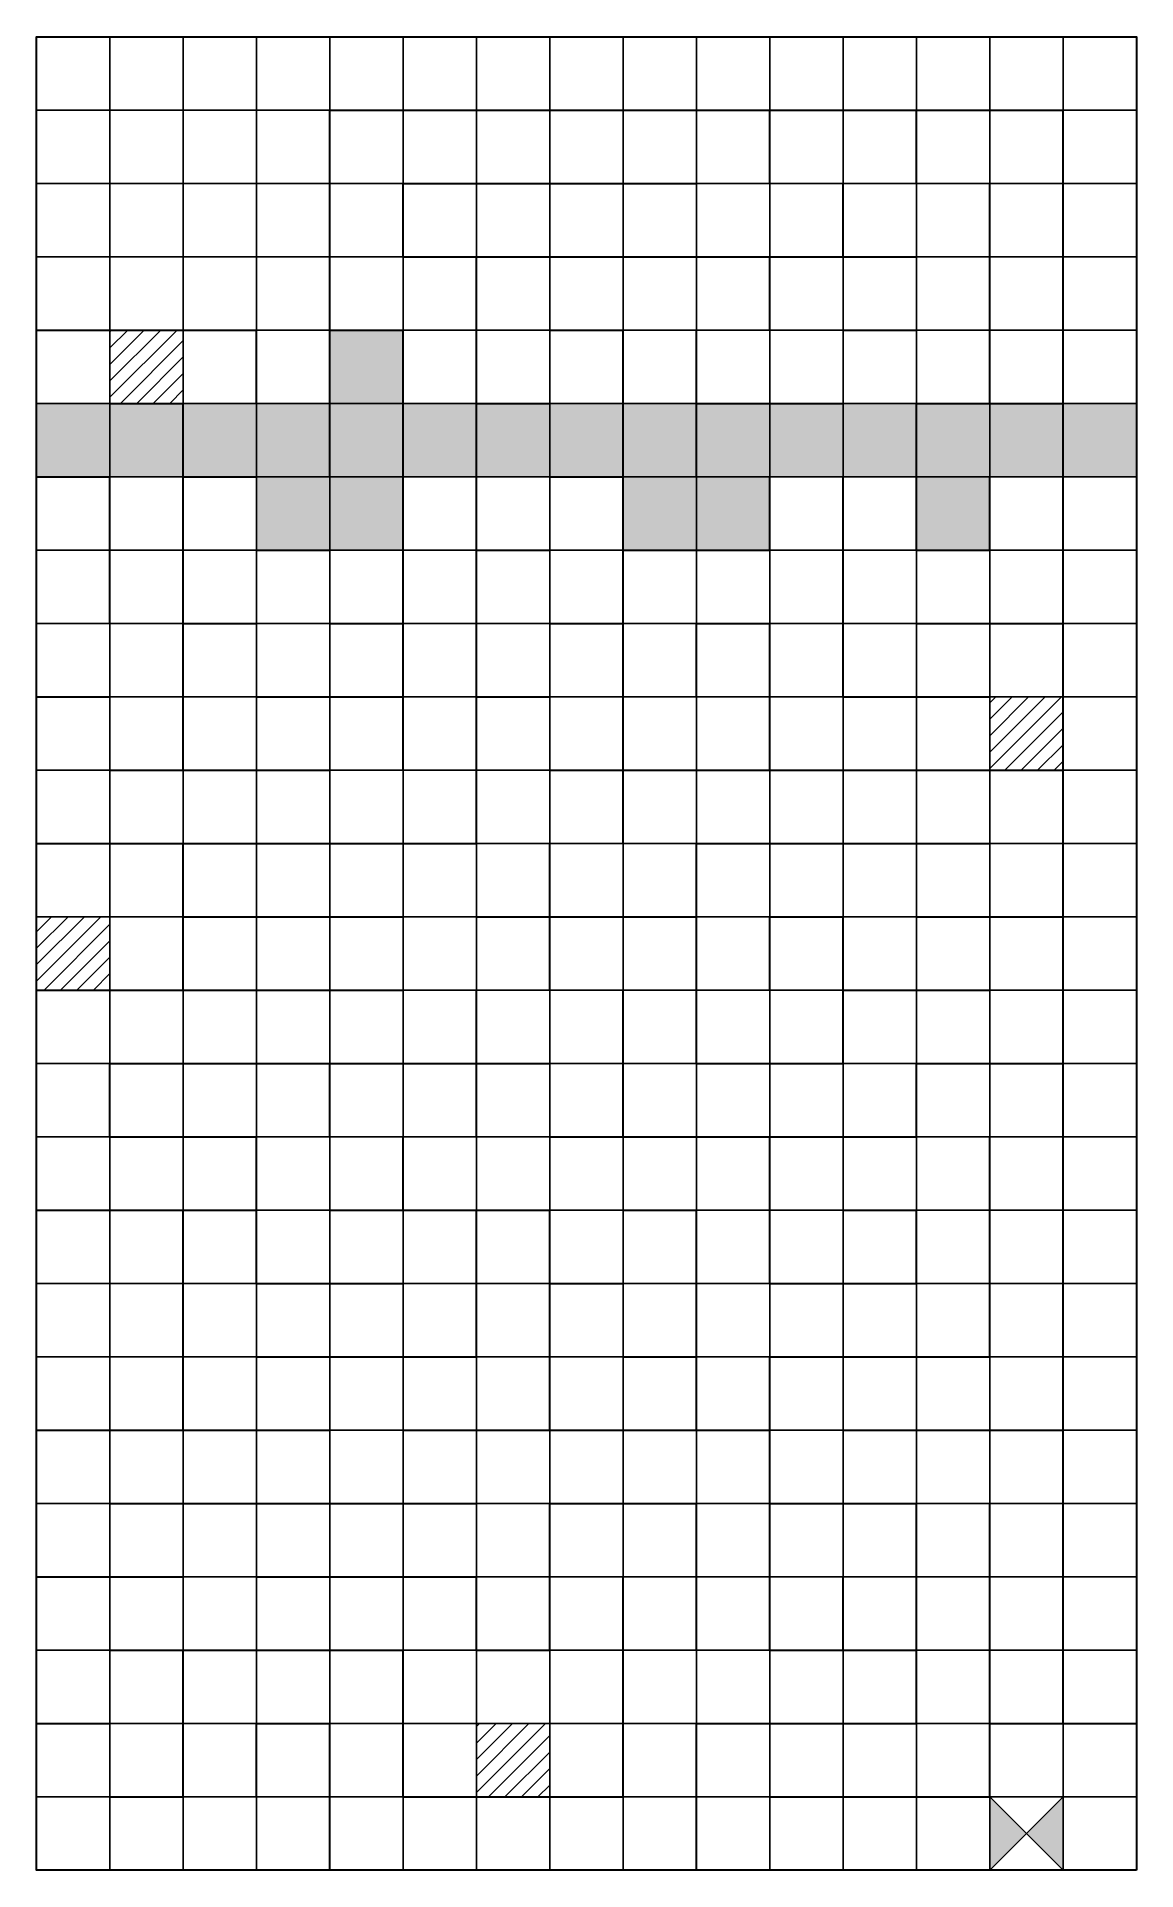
# Model space of a CAD drawing. Header units: millimetres. Extents: x 0 to 300, y 0 to 500.
import ezdxf

# ---------------------------------------------------------------- set-up
doc = ezdxf.new("R2010")
doc.units = ezdxf.units.MM
for name, color, linetype in [('Beginning', 7, 'Continuous'), ('Teleport', 4, 'Continuous'), ('Water', 5, 'Continuous')]:
    doc.layers.add(name, color=color, linetype=linetype)
doc.layers.add('Corridors', color=7, linetype='Continuous', lineweight=30)
doc.layers.add('Door', color=32, linetype='Continuous', lineweight=30)

msp = doc.modelspace()

# ---------------------------------------------------------------- hatches: boundary and pattern name
at = {"layer": 'Beginning'}
h = msp.add_hatch(color=256, dxfattribs=at)
h.paths.add_polyline_path([(260, 20), (260, 0), (270, 10)])
h.paths.add_polyline_path([(280, 20), (270, 10), (280, 0)])
at = {"layer": 'Teleport'}
h = msp.add_hatch(dxfattribs=at)
h.set_pattern_fill('ANSI31', color=256, style=0)
h.paths.add_polyline_path([(40, 420), (20, 420), (20, 400), (40, 400)])
h = msp.add_hatch(dxfattribs=at)
h.set_pattern_fill('ANSI31', color=256, style=0)
h.paths.add_polyline_path([(280, 320), (260, 320), (260, 300), (280, 300)])
h = msp.add_hatch(dxfattribs=at)
h.set_pattern_fill('ANSI31', color=256, style=0)
h.paths.add_polyline_path([(20, 260), (0, 260), (0, 240), (20, 240)])
h = msp.add_hatch(dxfattribs=at)
h.set_pattern_fill('ANSI31', color=256, style=0)
h.paths.add_polyline_path([(140, 40), (120, 40), (120, 20), (140, 20)])
at = {"layer": 'Water'}
h = msp.add_hatch(color=256, dxfattribs=at)
h.paths.add_polyline_path([(300, 400), (280, 400), (280, 380), (300, 380)])
h.paths.add_polyline_path([(280, 400), (260, 400), (260, 380), (280, 380)])
h.paths.add_polyline_path([(260, 400), (240, 400), (240, 380), (260, 380)])
h.paths.add_polyline_path([(260, 380), (240, 380), (240, 360), (260, 360)])
h.paths.add_polyline_path([(240, 400), (220, 400), (220, 380), (240, 380)])
h.paths.add_polyline_path([(220, 400), (200, 400), (200, 380), (220, 380)])
h.paths.add_polyline_path([(200, 400), (180, 400), (180, 380), (200, 380)])
h.paths.add_polyline_path([(200, 380), (180, 380), (180, 360), (200, 360)])
h.paths.add_polyline_path([(180, 380), (160, 380), (160, 360), (180, 360)])
h.paths.add_polyline_path([(180, 400), (160, 400), (160, 380), (180, 380)])
h.paths.add_polyline_path([(160, 400), (140, 400), (140, 380), (160, 380)])
h.paths.add_polyline_path([(140, 400), (120, 400), (120, 380), (140, 380)])
h.paths.add_polyline_path([(120, 400), (100, 400), (100, 380), (120, 380)])
h.paths.add_polyline_path([(100, 400), (80, 400), (80, 380), (100, 380)])
h.paths.add_polyline_path([(100, 420), (80, 420), (80, 400), (100, 400)])
h.paths.add_polyline_path([(100, 380), (80, 380), (80, 360), (100, 360)])
h = msp.add_hatch(color=256, dxfattribs=at)
h.paths.add_polyline_path([(20, 400), (0, 400), (0, 380), (20, 380)])
h.paths.add_polyline_path([(40, 400), (20, 400), (20, 380), (40, 380)])
h.paths.add_polyline_path([(60, 400), (40, 400), (40, 380), (60, 380)])
h.paths.add_polyline_path([(80, 400), (60, 400), (60, 380), (80, 380)])
h.paths.add_polyline_path([(80, 380), (60, 380), (60, 360), (80, 360)])

# ---------------------------------------------------------------- linework, layer by layer
for p, q in [((20, 480), (20, 500)), ((40, 480), (40, 500)), ((60, 480), (60, 500)), ((80, 480), (80, 500)), ((100, 480), (100, 500)), ((120, 480), (120, 500)), ((140, 480), (140, 500)), ((160, 480), (160, 500)), ((180, 480), (180, 500)), ((200, 480), (200, 500)), ((220, 480), (220, 500)), ((240, 480), (240, 500)), ((260, 480), (260, 500)), ((280, 480), (280, 500)), ((0, 480), (20, 480)), ((20, 460), (20, 480)), ((20, 480), (40, 480)), ((40, 460), (40, 480)), ((40, 480), (60, 480)), ((60, 460), (60, 480)), ((60, 480), (80, 480)), ((100, 460), (100, 480)), ((120, 460), (120, 480)), ((140, 460), (140, 480)), ((160, 460), (160, 480)), ((180, 460), (180, 480)), ((220, 460), (220, 480)), ((260, 460), (260, 480)), ((280, 480), (300, 480)), ((0, 460), (20, 460)), ((20, 440), (20, 460)), ((20, 460), (40, 460)), ((40, 440), (40, 460)), ((40, 460), (60, 460)), ((60, 440), (60, 460)), ((60, 460), (80, 460)), ((80, 460), (100, 460)), ((120, 440), (120, 460)), ((140, 440), (140, 460)), ((160, 440), (160, 460)), ((180, 440), (180, 460)), ((180, 460), (200, 460)), ((200, 440), (200, 460)), ((200, 460), (220, 460)), ((220, 460), (240, 460)), ((240, 440), (240, 460)), ((240, 460), (260, 460)), ((260, 460), (280, 460)), ((280, 460), (300, 460)), ((0, 440), (20, 440)), ((20, 420), (20, 440)), ((20, 440), (40, 440)), ((40, 420), (40, 440)), ((40, 440), (60, 440)), ((60, 420), (60, 440)), ((60, 440), (80, 440)), ((80, 440), (100, 440)), ((100, 420), (100, 440)), ((140, 420), (140, 440)), ((160, 420), (160, 440)), ((180, 420), (180, 440)), ((220, 420), (220, 440)), ((240, 420), (240, 440)), ((240, 440), (260, 440)), ((260, 440), (280, 440)), ((280, 440), (300, 440)), ((60, 420), (80, 420)), ((100, 420), (120, 420)), ((120, 420), (140, 420)), ((140, 400), (140, 420)), ((160, 420), (180, 420)), ((180, 420), (200, 420)), ((200, 400), (200, 420)), ((200, 420), (220, 420)), ((220, 400), (220, 420)), ((240, 400), (240, 420)), ((240, 420), (260, 420)), ((260, 420), (280, 420)), ((280, 420), (300, 420)), ((0, 400), (20, 400)), ((20, 380), (20, 400)), ((40, 400), (60, 400)), ((60, 380), (60, 400)), ((60, 400), (80, 400)), ((80, 400), (100, 400)), ((100, 400), (120, 400)), ((140, 380), (140, 400)), ((140, 400), (160, 400)), ((160, 400), (180, 400)), ((200, 380), (200, 400)), ((220, 380), (220, 400)), ((220, 400), (240, 400)), ((260, 380), (260, 400)), ((280, 400), (300, 400)), ((20, 380), (40, 380)), ((60, 360), (60, 380)), ((60, 380), (80, 380)), ((80, 360), (80, 380)), ((80, 380), (100, 380)), ((100, 380), (120, 380)), ((120, 380), (140, 380)), ((140, 360), (140, 380)), ((160, 380), (180, 380)), ((180, 360), (180, 380)), ((180, 380), (200, 380)), ((200, 380), (220, 380)), ((220, 380), (240, 380)), ((240, 380), (260, 380)), ((260, 380), (280, 380)), ((280, 380), (300, 380)), ((0, 360), (20, 360)), ((20, 360), (40, 360)), ((40, 360), (60, 360)), ((60, 340), (60, 360)), ((80, 340), (80, 360)), ((80, 360), (100, 360)), ((100, 360), (120, 360)), ((140, 340), (140, 360)), ((140, 360), (160, 360)), ((180, 340), (180, 360)), ((200, 340), (200, 360)), ((200, 360), (220, 360)), ((220, 360), (240, 360)), ((240, 340), (240, 360)), ((260, 340), (260, 360)), ((260, 360), (280, 360)), ((280, 360), (300, 360)), ((0, 340), (20, 340)), ((20, 320), (20, 340)), ((20, 340), (40, 340)), ((60, 320), (60, 340)), ((60, 340), (80, 340)), ((80, 320), (80, 340)), ((100, 340), (120, 340)), ((120, 340), (140, 340)), ((140, 320), (140, 340)), ((160, 340), (180, 340)), ((200, 340), (220, 340)), ((220, 340), (240, 340)), ((240, 320), (240, 340)), ((260, 320), (260, 340)), ((280, 340), (300, 340)), ((20, 300), (20, 320)), ((20, 320), (40, 320)), ((40, 320), (60, 320)), ((60, 300), (60, 320)), ((80, 300), (80, 320)), ((100, 320), (120, 320)), ((140, 300), (140, 320)), ((140, 320), (160, 320)), ((160, 320), (180, 320)), ((180, 300), (180, 320)), ((180, 320), (200, 320)), ((200, 320), (220, 320)), ((220, 300), (220, 320)), ((240, 300), (240, 320)), ((280, 320), (300, 320)), ((0, 300), (20, 300)), ((20, 280), (20, 300)), ((40, 280), (40, 300)), ((60, 280), (60, 300)), ((80, 280), (80, 300)), ((80, 300), (100, 300)), ((100, 280), (100, 300)), ((100, 300), (120, 300)), ((120, 300), (140, 300)), ((140, 280), (140, 300)), ((180, 280), (180, 300)), ((200, 280), (200, 300)), ((220, 280), (220, 300)), ((240, 280), (240, 300)), ((260, 280), (260, 300)), ((280, 300), (300, 300)), ((20, 260), (20, 280)), ((60, 260), (60, 280)), ((80, 260), (80, 280)), ((100, 260), (100, 280)), ((120, 260), (120, 280)), ((120, 280), (140, 280)), ((140, 280), (160, 280)), ((160, 260), (160, 280)), ((160, 280), (180, 280)), ((200, 260), (200, 280)), ((220, 260), (220, 280)), ((240, 260), (240, 280)), ((260, 260), (260, 280)), ((260, 280), (280, 280)), ((280, 280), (300, 280)), ((20, 260), (40, 260)), ((60, 240), (60, 260)), ((80, 240), (80, 260)), ((100, 240), (100, 260)), ((100, 260), (120, 260)), ((120, 240), (120, 260)), ((160, 240), (160, 260)), ((180, 260), (200, 260)), ((220, 260), (240, 260)), ((240, 240), (240, 260)), ((260, 240), (260, 260)), ((280, 260), (300, 260)), ((20, 220), (20, 240)), ((40, 220), (40, 240)), ((60, 220), (60, 240)), ((80, 220), (80, 240)), ((100, 220), (100, 240)), ((100, 240), (120, 240)), ((120, 240), (140, 240)), ((140, 220), (140, 240)), ((140, 240), (160, 240)), ((160, 240), (180, 240)), ((180, 240), (200, 240)), ((200, 220), (200, 240)), ((200, 240), (220, 240)), ((240, 220), (240, 240)), ((260, 220), (260, 240)), ((260, 240), (280, 240)), ((280, 240), (300, 240)), ((0, 220), (20, 220)), ((40, 200), (40, 220)), ((60, 200), (60, 220)), ((100, 200), (100, 220)), ((140, 200), (140, 220)), ((140, 220), (160, 220)), ((160, 220), (180, 220)), ((180, 200), (180, 220)), ((200, 200), (200, 220)), ((220, 200), (220, 220)), ((220, 220), (240, 220)), ((260, 200), (260, 220)), ((280, 220), (300, 220)), ((0, 200), (20, 200)), ((20, 180), (20, 200)), ((40, 180), (40, 200)), ((60, 200), (80, 200)), ((80, 180), (80, 200)), ((80, 200), (100, 200)), ((100, 200), (120, 200)), ((120, 180), (120, 200)), ((120, 200), (140, 200)), ((140, 180), (140, 200)), ((160, 180), (160, 200)), ((180, 180), (180, 200)), ((220, 180), (220, 200)), ((240, 180), (240, 200)), ((240, 200), (260, 200)), ((260, 200), (280, 200)), ((280, 200), (300, 200)), ((20, 160), (20, 180)), ((60, 180), (80, 180)), ((80, 160), (80, 180)), ((100, 160), (100, 180)), ((140, 180), (160, 180)), ((160, 160), (160, 180)), ((180, 180), (200, 180)), ((200, 180), (220, 180)), ((220, 160), (220, 180)), ((240, 180), (260, 180)), ((260, 180), (280, 180)), ((280, 180), (300, 180)), ((0, 160), (20, 160)), ((20, 140), (20, 160)), ((20, 160), (40, 160)), ((40, 160), (60, 160)), ((60, 140), (60, 160)), ((80, 140), (80, 160)), ((100, 140), (100, 160)), ((100, 160), (120, 160)), ((120, 160), (140, 160)), ((160, 140), (160, 160)), ((160, 160), (180, 160)), ((180, 160), (200, 160)), ((200, 140), (200, 160)), ((220, 140), (220, 160)), ((240, 140), (240, 160)), ((240, 160), (260, 160)), ((260, 160), (280, 160)), ((280, 160), (300, 160)), ((0, 140), (20, 140)), ((20, 120), (20, 140)), ((20, 140), (40, 140)), ((40, 140), (60, 140)), ((60, 120), (60, 140)), ((80, 120), (80, 140)), ((100, 120), (100, 140)), ((120, 120), (120, 140)), ((120, 140), (140, 140)), ((140, 140), (160, 140)), ((160, 120), (160, 140)), ((180, 140), (200, 140)), ((220, 120), (220, 140)), ((240, 120), (240, 140)), ((260, 120), (260, 140)), ((260, 140), (280, 140)), ((280, 140), (300, 140)), ((20, 100), (20, 120)), ((40, 100), (40, 120)), ((60, 100), (60, 120)), ((80, 100), (80, 120)), ((80, 120), (100, 120)), ((100, 100), (100, 120)), ((120, 100), (120, 120)), ((140, 100), (140, 120)), ((160, 100), (160, 120)), ((180, 100), (180, 120)), ((200, 120), (220, 120)), ((220, 100), (220, 120)), ((240, 100), (240, 120)), ((260, 100), (260, 120)), ((280, 120), (300, 120)), ((0, 100), (20, 100)), ((20, 80), (20, 100)), ((40, 80), (40, 100)), ((60, 80), (60, 100)), ((80, 80), (80, 100)), ((100, 80), (100, 100)), ((120, 80), (120, 100)), ((120, 100), (140, 100)), ((160, 80), (160, 100)), ((180, 100), (200, 100)), ((220, 80), (220, 100)), ((240, 100), (260, 100)), ((260, 100), (280, 100)), ((280, 100), (300, 100)), ((20, 60), (20, 80)), ((40, 60), (40, 80)), ((40, 80), (60, 80)), ((60, 60), (60, 80)), ((80, 60), (80, 80)), ((100, 60), (100, 80)), ((120, 80), (140, 80)), ((140, 80), (160, 80)), ((160, 80), (180, 80)), ((180, 80), (200, 80)), ((200, 80), (220, 80)), ((220, 80), (240, 80)), ((240, 80), (260, 80)), ((260, 80), (280, 80)), ((280, 80), (300, 80)), ((0, 60), (20, 60)), ((20, 40), (20, 60)), ((60, 40), (60, 60)), ((80, 40), (80, 60)), ((100, 60), (120, 60)), ((120, 40), (120, 60)), ((140, 40), (140, 60)), ((140, 60), (160, 60)), ((160, 60), (180, 60)), ((180, 40), (180, 60)), ((180, 60), (200, 60)), ((200, 40), (200, 60)), ((220, 40), (220, 60)), ((240, 60), (260, 60)), ((260, 60), (280, 60)), ((280, 60), (300, 60)), ((20, 20), (20, 40)), ((20, 40), (40, 40)), ((40, 40), (60, 40)), ((80, 40), (100, 40)), ((100, 40), (120, 40)), ((140, 40), (160, 40)), ((160, 40), (180, 40)), ((200, 20), (200, 40)), ((220, 20), (220, 40)), ((240, 20), (240, 40)), ((240, 40), (260, 40)), ((280, 20), (280, 40)), ((0, 20), (20, 20)), ((20, 0), (20, 20)), ((40, 0), (40, 20)), ((40, 20), (60, 20)), ((60, 0), (60, 20)), ((60, 20), (80, 20)), ((80, 20), (100, 20)), ((100, 0), (100, 20)), ((120, 0), (120, 20)), ((140, 0), (140, 20)), ((160, 0), (160, 20)), ((160, 20), (180, 20)), ((180, 20), (200, 20)), ((200, 0), (200, 20)), ((220, 0), (220, 20)), ((240, 0), (240, 20)), ((260, 0), (260, 20)), ((260, 20), (280, 20)), ((280, 0), (280, 20)), ((280, 20), (300, 20))]:
    msp.add_line(p, q)
at = {"layer": 'Beginning'}
for p, q in [((280, 0), (260, 20)), ((260, 0), (280, 20))]:
    msp.add_line(p, q, dxfattribs=at)
at = {"layer": 'Corridors'}
for p, q in [((80, 460), (80, 480)), ((80, 480), (100, 480)), ((100, 480), (120, 480)), ((120, 480), (140, 480)), ((140, 480), (160, 480)), ((160, 480), (180, 480)), ((180, 480), (200, 480)), ((200, 460), (200, 480)), ((200, 480), (220, 480)), ((220, 480), (240, 480)), ((240, 460), (240, 480)), ((240, 480), (260, 480)), ((260, 480), (280, 480)), ((280, 460), (280, 480)), ((80, 440), (80, 460)), ((100, 440), (100, 460)), ((100, 460), (120, 460)), ((120, 460), (140, 460)), ((140, 460), (160, 460)), ((160, 460), (180, 460)), ((220, 440), (220, 460)), ((260, 440), (260, 460)), ((280, 440), (280, 460)), ((80, 420), (80, 440)), ((100, 440), (120, 440)), ((120, 420), (120, 440)), ((120, 440), (140, 440)), ((140, 440), (160, 440)), ((160, 440), (180, 440)), ((180, 440), (200, 440)), ((200, 420), (200, 440)), ((200, 440), (220, 440)), ((220, 440), (240, 440)), ((260, 420), (260, 440)), ((280, 420), (280, 440)), ((0, 420), (20, 420)), ((20, 420), (40, 420)), ((40, 420), (60, 420)), ((60, 400), (60, 420)), ((80, 400), (80, 420)), ((80, 420), (100, 420)), ((100, 400), (100, 420)), ((120, 400), (120, 420)), ((140, 420), (160, 420)), ((160, 400), (160, 420)), ((180, 400), (180, 420)), ((220, 420), (240, 420)), ((260, 400), (260, 420)), ((280, 400), (280, 420)), ((20, 400), (40, 400)), ((40, 380), (40, 400)), ((80, 380), (80, 400)), ((100, 380), (100, 400)), ((120, 380), (120, 400)), ((120, 400), (140, 400)), ((160, 380), (160, 400)), ((180, 380), (180, 400)), ((180, 400), (200, 400)), ((200, 400), (220, 400)), ((240, 380), (240, 400)), ((240, 400), (260, 400)), ((260, 400), (280, 400)), ((280, 380), (280, 400)), ((0, 380), (20, 380)), ((20, 360), (20, 380)), ((40, 360), (40, 380)), ((40, 380), (60, 380)), ((100, 360), (100, 380)), ((120, 360), (120, 380)), ((140, 380), (160, 380)), ((160, 360), (160, 380)), ((200, 360), (200, 380)), ((220, 360), (220, 380)), ((240, 360), (240, 380)), ((260, 360), (260, 380)), ((280, 360), (280, 380)), ((20, 340), (20, 360)), ((40, 340), (40, 360)), ((60, 360), (80, 360)), ((100, 340), (100, 360)), ((120, 340), (120, 360)), ((120, 360), (140, 360)), ((160, 340), (160, 360)), ((160, 360), (180, 360)), ((180, 360), (200, 360)), ((220, 340), (220, 360)), ((240, 360), (260, 360)), ((280, 340), (280, 360)), ((40, 320), (40, 340)), ((40, 340), (60, 340)), ((80, 340), (100, 340)), ((100, 320), (100, 340)), ((120, 320), (120, 340)), ((140, 340), (160, 340)), ((160, 320), (160, 340)), ((180, 320), (180, 340)), ((180, 340), (200, 340)), ((200, 320), (200, 340)), ((220, 320), (220, 340)), ((240, 340), (260, 340)), ((260, 340), (280, 340)), ((280, 320), (280, 340)), ((0, 320), (20, 320)), ((40, 300), (40, 320)), ((60, 320), (80, 320)), ((80, 320), (100, 320)), ((100, 300), (100, 320)), ((120, 300), (120, 320)), ((120, 320), (140, 320)), ((160, 300), (160, 320)), ((200, 300), (200, 320)), ((220, 320), (240, 320)), ((240, 320), (260, 320)), ((280, 300), (280, 320)), ((20, 300), (40, 300)), ((40, 300), (60, 300)), ((60, 300), (80, 300)), ((120, 280), (120, 300)), ((140, 300), (160, 300)), ((160, 280), (160, 300)), ((160, 300), (180, 300)), ((180, 300), (200, 300)), ((200, 300), (220, 300)), ((220, 300), (240, 300)), ((240, 300), (260, 300)), ((260, 300), (280, 300)), ((280, 280), (280, 300)), ((0, 280), (20, 280)), ((20, 280), (40, 280)), ((40, 280), (60, 280)), ((60, 280), (80, 280)), ((80, 280), (100, 280)), ((100, 280), (120, 280)), ((140, 260), (140, 280)), ((180, 260), (180, 280)), ((180, 280), (200, 280)), ((200, 280), (220, 280)), ((220, 280), (240, 280)), ((240, 280), (260, 280)), ((280, 260), (280, 280)), ((40, 260), (60, 260)), ((60, 260), (80, 260)), ((80, 260), (100, 260)), ((120, 260), (140, 260)), ((140, 240), (140, 260)), ((140, 260), (160, 260)), ((160, 260), (180, 260)), ((180, 240), (180, 260)), ((200, 240), (200, 260)), ((200, 260), (220, 260)), ((220, 240), (220, 260)), ((240, 260), (260, 260)), ((260, 260), (280, 260)), ((280, 240), (280, 260)), ((0, 240), (20, 240)), ((20, 240), (40, 240)), ((40, 240), (60, 240)), ((60, 240), (80, 240)), ((80, 240), (100, 240)), ((120, 220), (120, 240)), ((160, 220), (160, 240)), ((180, 220), (180, 240)), ((220, 220), (220, 240)), ((220, 240), (240, 240)), ((240, 240), (260, 240)), ((280, 220), (280, 240)), ((20, 200), (20, 220)), ((20, 220), (40, 220)), ((40, 220), (60, 220)), ((60, 220), (80, 220)), ((80, 200), (80, 220)), ((80, 220), (100, 220)), ((100, 220), (120, 220)), ((120, 200), (120, 220)), ((120, 220), (140, 220)), ((160, 200), (160, 220)), ((180, 220), (200, 220)), ((200, 220), (220, 220)), ((240, 200), (240, 220)), ((240, 220), (260, 220)), ((260, 220), (280, 220)), ((280, 200), (280, 220)), ((20, 200), (40, 200)), ((40, 200), (60, 200)), ((60, 180), (60, 200)), ((100, 180), (100, 200)), ((140, 200), (160, 200)), ((160, 200), (180, 200)), ((180, 200), (200, 200)), ((200, 180), (200, 200)), ((200, 200), (220, 200)), ((220, 200), (240, 200)), ((260, 180), (260, 200)), ((280, 180), (280, 200)), ((0, 180), (20, 180)), ((20, 180), (40, 180)), ((40, 180), (60, 180)), ((60, 160), (60, 180)), ((80, 180), (100, 180)), ((100, 180), (120, 180)), ((120, 160), (120, 180)), ((120, 180), (140, 180)), ((140, 160), (140, 180)), ((160, 180), (180, 180)), ((180, 160), (180, 180)), ((200, 160), (200, 180)), ((220, 180), (240, 180)), ((240, 160), (240, 180)), ((260, 160), (260, 180)), ((280, 160), (280, 180)), ((40, 140), (40, 160)), ((60, 160), (80, 160)), ((80, 160), (100, 160)), ((120, 140), (120, 160)), ((140, 140), (140, 160)), ((140, 160), (160, 160)), ((180, 140), (180, 160)), ((200, 160), (220, 160)), ((220, 160), (240, 160)), ((260, 140), (260, 160)), ((280, 140), (280, 160)), ((40, 120), (40, 140)), ((60, 140), (80, 140)), ((80, 140), (100, 140)), ((100, 140), (120, 140)), ((140, 120), (140, 140)), ((160, 140), (180, 140)), ((180, 120), (180, 140)), ((200, 140), (220, 140)), ((220, 140), (240, 140)), ((240, 140), (260, 140)), ((280, 120), (280, 140)), ((0, 120), (20, 120)), ((20, 120), (40, 120)), ((40, 120), (60, 120)), ((60, 120), (80, 120)), ((100, 120), (120, 120)), ((120, 120), (140, 120)), ((140, 120), (160, 120)), ((160, 120), (180, 120)), ((180, 120), (200, 120)), ((200, 100), (200, 120)), ((220, 120), (240, 120)), ((240, 120), (260, 120)), ((260, 120), (280, 120)), ((280, 100), (280, 120)), ((20, 100), (40, 100)), ((40, 100), (60, 100)), ((60, 100), (80, 100)), ((80, 100), (100, 100)), ((100, 100), (120, 100)), ((140, 80), (140, 100)), ((140, 100), (160, 100)), ((160, 100), (180, 100)), ((180, 80), (180, 100)), ((200, 80), (200, 100)), ((200, 100), (220, 100)), ((220, 100), (240, 100)), ((240, 80), (240, 100)), ((260, 80), (260, 100)), ((280, 80), (280, 100)), ((0, 80), (20, 80)), ((20, 80), (40, 80)), ((60, 80), (80, 80)), ((80, 80), (100, 80)), ((100, 80), (120, 80)), ((120, 60), (120, 80)), ((140, 60), (140, 80)), ((160, 60), (160, 80)), ((180, 60), (180, 80)), ((200, 60), (200, 80)), ((220, 60), (220, 80)), ((240, 60), (240, 80)), ((260, 60), (260, 80)), ((280, 60), (280, 80)), ((20, 60), (40, 60)), ((40, 40), (40, 60)), ((40, 60), (60, 60)), ((60, 60), (80, 60)), ((80, 60), (100, 60)), ((100, 40), (100, 60)), ((120, 60), (140, 60)), ((160, 40), (160, 60)), ((200, 60), (220, 60)), ((240, 40), (240, 60)), ((260, 40), (260, 60)), ((280, 40), (280, 60)), ((0, 40), (20, 40)), ((40, 20), (40, 40)), ((60, 20), (60, 40)), ((60, 40), (80, 40)), ((80, 20), (80, 40)), ((100, 20), (100, 40)), ((160, 20), (160, 40)), ((180, 20), (180, 40)), ((200, 40), (220, 40)), ((220, 40), (240, 40)), ((260, 20), (260, 40)), ((260, 40), (280, 40)), ((20, 20), (40, 20)), ((80, 0), (80, 20)), ((100, 20), (120, 20)), ((120, 20), (140, 20)), ((140, 20), (160, 20)), ((180, 0), (180, 20)), ((200, 20), (220, 20)), ((220, 20), (240, 20)), ((240, 20), (260, 20))]:
    msp.add_line(p, q, dxfattribs=at)
msp.add_lwpolyline([(300, 0), (280, 0), (260, 0), (240, 0), (220, 0), (200, 0), (180, 0), (160, 0), (140, 0), (120, 0), (100, 0), (80, 0), (60, 0), (40, 0), (20, 0), (0, 0), (0, 20), (0, 40), (0, 60), (0, 80), (0, 100), (0, 120), (0, 140), (0, 160), (0, 180), (0, 200), (0, 220), (0, 240), (0, 260), (0, 280), (0, 300), (0, 320), (0, 340), (0, 360), (0, 380), (0, 400), (0, 420), (0, 440), (0, 460), (0, 480), (0, 500), (20, 500), (40, 500), (60, 500), (80, 500), (100, 500), (120, 500), (140, 500), (160, 500), (180, 500), (200, 500), (220, 500), (240, 500), (260, 500), (280, 500), (300, 500), (300, 480), (300, 460), (300, 440), (300, 420), (300, 400), (300, 380), (300, 360), (300, 340), (300, 320), (300, 300), (300, 280), (300, 260), (300, 240), (300, 220), (300, 200), (300, 180), (300, 160), (300, 140), (300, 120), (300, 100), (300, 80), (300, 60), (300, 40), (300, 20)], close=True, dxfattribs=at)
at = {"layer": 'Door'}
for p, q in [((40, 260), (40, 280)), ((40, 240), (40, 260)), ((40, 160), (40, 180)), ((200, 120), (200, 140)), ((220, 60), (240, 60)), ((180, 40), (200, 40)), ((280, 40), (300, 40))]:
    msp.add_line(p, q, dxfattribs=at)
at = {"layer": 'Teleport'}
for p, q in [((20, 400), (20, 420)), ((40, 400), (40, 420)), ((260, 300), (260, 320)), ((260, 320), (280, 320)), ((0, 260), (20, 260)), ((20, 240), (20, 260)), ((120, 20), (120, 40)), ((120, 40), (140, 40)), ((140, 20), (140, 40))]:
    msp.add_line(p, q, dxfattribs=at)

doc.saveas('drawing.dxf')
